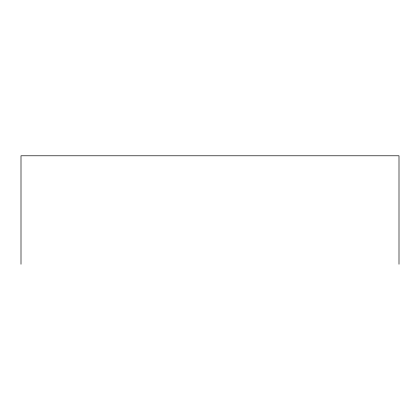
<?xml version="1.0" encoding="UTF-8"?>
<svg xmlns="http://www.w3.org/2000/svg" width="420" height="420" viewBox="0 0 420 420"><rect width="100%" height="100%" fill="white"/><g stroke="black" fill="none" stroke-linecap="round" stroke-linejoin="round"><path stroke-width="0.63" d="M399 264.217L399 155.783L21 155.783L21 264.217"/></g></svg>
